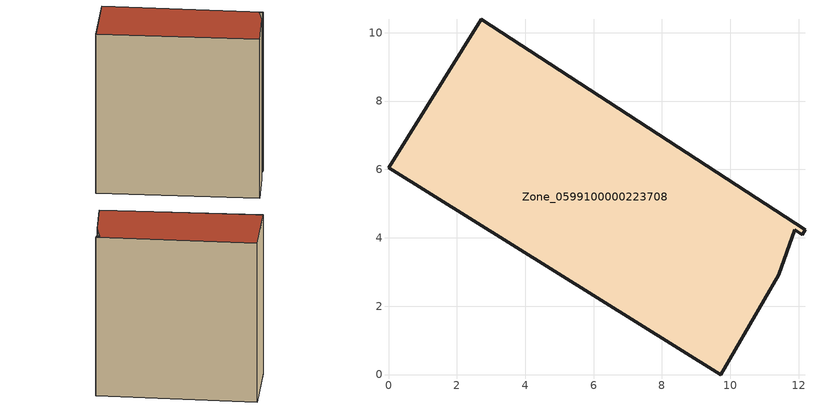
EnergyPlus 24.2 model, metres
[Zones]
Zone_0599100000223708
 floor ground (C_G): 0,6.04 2.71,10.38 12.18,4.23 12.1,4.09 11.88,4.23 11.42,2.92 9.72,0 z0
 wall outside (C_F): 2.71,10.38 0,6.04 9.72,0 11.42,2.92 11.88,4.23 12.1,4.09 12.18,4.23 2.71,10.38 z0:12.01
 roof outside (C_R): 11.42,2.92 11.88,4.23 12.1,4.09 12.18,4.23 2.71,10.38 0,6.04 9.72,0 z12.01
[BUILDING]
Pand.0599100000223708: North Axis=0; Terrain=City; Loads Convergence Tolerance Value=0.04; Temperature Convergence Tolerance Value=0.4; Solar Distribution=FullExterior; Maximum Number of Warmup Days=25; Minimum Number of Warmup Days=1
[Site:Location]
Rotterdam.The.Hague.AP_ZH_NLD Design_Conditions: Latitude=51.96; Longitude=4.45; Time Zone=1; Elevation=-4.5
[SITE:GROUNDTEMPERATURE:BUILDINGSURFACE]
18, 18, 18, 18, 18, 18, 18, 18, 18, 18, 18, 18
[MATERIAL] Thermal Absorptance=0.9; Solar Absorptance=0.7; Visible Absorptance=0.7
Name | Roughness | Thickness | Conductivity | Density | Specific Heat
G.TI.1946 | MediumSmooth | 0.15 | 1 | 540 | 1210
F.TI.1946 | Rough | 0.3 | 0.857143 | 1920 | 840
R.TI.1946 | MediumRough | 0.2 | 0.1 | 1500 | 1000
[CONSTRUCTION]
C_G: G.TI.1946
C_F: F.TI.1946
C_R: R.TI.1946
[ZONE]
Zone_0599100000223708: Type=1; Multiplier=1; Ceiling Height=Autocalculate; Volume=Autocalculate; Floor Area=autocalculate; Part of Total Floor Area=Yes
[ZONEINFILTRATION:DESIGNFLOWRATE]
Infil_Zone_0599100000223708: Zone or ZoneList or Space or SpaceList=Zone_0599100000223708; Schedule=AlwaysOn; Design Flow Rate Calculation Method=Flow/Area; Flow Rate per Floor Area=0.003; Constant Term Coefficient=1; Temperature Term Coefficient=0; Velocity Term Coefficient=0; Velocity Squared Term Coefficient=0
[HVACTEMPLATE:ZONE:IDEALLOADSAIRSYSTEM]
Zone_0599100000223708: Maximum Heating Supply Air Temperature=50; Minimum Cooling Supply Air Temperature=13; Maximum Heating Supply Air Humidity Ratio=0.0156; Minimum Cooling Supply Air Humidity Ratio=0.0077; Heating Limit=NoLimit; Cooling Limit=NoLimit; Dehumidification Control Type=ConstantSensibleHeatRatio; Cooling Sensible Heat Ratio=0.7; Dehumidification Setpoint=60; Humidification Control Type=None; Humidification Setpoint=30; Outdoor Air Method=None; Outdoor Air Flow Rate per Person=0.00944; Outdoor Air Flow Rate per Zone Floor Area=0; Outdoor Air Flow Rate per Zone=0; Demand Controlled Ventilation Type=None; Outdoor Air Economizer Type=NoEconomizer; Heat Recovery Type=None; Sensible Heat Recovery Effectiveness=0.7; Latent Heat Recovery Effectiveness=0.65
[ZONECONTROL:THERMOSTAT]
ThermostatControl_Zone_0599100000223708: Zone or ZoneList=Zone_0599100000223708; Control Type Schedule=DualSetpointControlType; Control 1=Thermostat_Zone_0599100000223708; Temperature Difference Between Cutout And Setpoint=0
[THERMOSTATSETPOINT:DUALSETPOINT]
Thermostat_Zone_0599100000223708: Heating Setpoint Temperature Schedule=HeatingSetpoint_Zone_0599100000223708; Cooling Setpoint Temperature Schedule=CoolingSetpoint_Zone_0599100000223708
[SCHEDULE:COMPACT]
HeatingSetpoint_Zone_0599100000223708: Through: 12/31, For: AllDays, Until: 24:00, 21
CoolingSetpoint_Zone_0599100000223708: Through: 12/31, For: AllDays, Until: 24:00, 24
DualSetpointControlType: Through: 12/31, For: AllDays, Until: 24:00, 4
AlwaysOn: Through: 12/31, For: AllDays, Until: 24:00, 1
